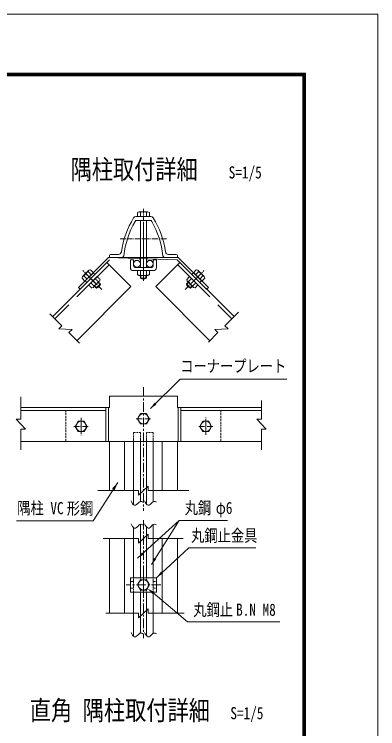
# Model space of a CAD drawing. Units: millimetres, scale not verified, with parts at other scales. Extents: x -4455 to 4455, y -3150 to 3150.
# Drawn here: x 3015 to 4455, y 317 to 3150 of the extents above; entities that cross this region are included whole.
import ezdxf
from ezdxf.enums import TextEntityAlignment as Align

# ---------------------------------------------------------------- set-up
doc = ezdxf.new("R2010")
doc.units = ezdxf.units.MM
doc.header["$LTSCALE"] = 30
for name, pattern in [('DASHED', [7.5, 6, -1.5]), ('USER1', [2, 1.25, -0.25, 0.25, -0.25]), ('USER2', [1.125, 0.75, -0.125, 0.125, -0.125]), ('USER3', [0.1875, 0.125, -0.0625]), ('USER5', [0.375, 0.25, -0.125])]:
    doc.linetypes.add(name, pattern=pattern)
for name, color, linetype, lineweight in [('0-0_D-STR-TXT', 3, 'Continuous', 13), ('0-2_D-STR-DIM', 4, 'Continuous', 13), ('0-3_D-BMK', 2, 'USER2', 13), ('0-4_D-STR1', 1, 'Continuous', 18), ('0-5_D-STR3', 3, 'Continuous', 13), ('0-B_7詳細', 3, 'Continuous', 18), ('1-0_D-TTL', 7, 'Continuous', 9)]:
    doc.layers.add(name, color=color, linetype=linetype, lineweight=lineweight)
doc.layers.add('0-8_D-TTL-TXT', color=7, linetype='Continuous')
doc.styles.add('ＭＳ ゴシック', font='')
doc.styles.get('ＭＳ ゴシック').set_extended_font_data('MS Gothic')

msp = doc.modelspace()

# ---------------------------------------------------------------- linework, layer by layer
at = {"layer": '0-0_D-STR-TXT'}
msp.add_lwpolyline([(3023.94, 1141.67), (3327.68, 1141.67), (3424.49, 1292.86)], dxfattribs=at)
msp.add_solid([(3425.73, 1294.8), (3412.17, 1262.51), (3402.08, 1268.98)], dxfattribs=at)
at = {"layer": '0-2_D-STR-DIM'}
for p, q in [((3040.66, 1544.16), (3040.66, 1633.66)), ((3994.51, 1544.16), (3994.51, 1619.19)), ((3022.66, 1544.16), (3058.66, 1505.39)), ((3040.66, 1544.16), (3022.66, 1544.16)), ((3976.51, 1544.16), (4012.51, 1505.39)), ((3994.51, 1544.16), (3976.51, 1544.16)), ((3040.66, 1505.39), (3040.66, 1422.86)), ((3040.66, 1505.39), (3058.66, 1505.39)), ((3994.51, 1505.39), (3994.51, 1422.86)), ((3994.51, 1505.39), (4012.51, 1505.39)), ((3507.02, 1243.61), (3545.79, 1279.61)), ((3545.79, 1261.61), (3545.79, 1279.61)), ((3507.02, 1261.61), (3346.32, 1261.61)), ((3507.02, 1261.61), (3507.02, 1243.61)), ((3507.02, 1053.16), (3545.79, 1089.16)), ((3545.79, 1071.16), (3545.79, 1089.16)), ((3507.02, 1071.16), (3367.02, 1071.16)), ((3507.02, 1071.16), (3507.02, 1053.16)), ((3545.79, 1071.16), (3684.57, 1071.16)), ((3507.02, 775.03), (3377.39, 775.03)), ((3545.79, 775.03), (3545.79, 793.03)), ((3545.79, 775.03), (3687.78, 775.03))]:
    msp.add_line(p, q, dxfattribs=at)
for points in [[(3477.86, 1220.69), (3480.13, 1215.56), (3483.81, 1209.54), (3487.6, 1205.56), (3491.51, 1203.63), (3495.53, 1203.75), (3499.67, 1205.91), (3503.92, 1210.11), (3508.15, 1214.55), (3512.22, 1217.38), (3516.14, 1218.63), (3519.89, 1218.28), (3523.49, 1216.34), (3523.86, 1215.95)], [(3531.41, 1220.69), (3533.67, 1215.56), (3537.35, 1209.54), (3541.15, 1205.56), (3545.05, 1203.63), (3549.08, 1203.75), (3553.21, 1205.91), (3557.47, 1210.11), (3561.7, 1214.55), (3565.77, 1217.38), (3569.68, 1218.63), (3573.44, 1218.28), (3577.04, 1216.34), (3577.41, 1215.95)], [(3477.86, 1129.9), (3480.13, 1124.77), (3483.81, 1118.74), (3487.6, 1114.77), (3491.51, 1112.84), (3495.53, 1112.95), (3499.67, 1115.11), (3503.92, 1119.32), (3508.15, 1123.75), (3512.22, 1126.59), (3516.14, 1127.83), (3519.89, 1127.48), (3523.49, 1125.54), (3523.86, 1125.16)], [(3531.41, 1129.9), (3533.67, 1124.77), (3537.35, 1118.74), (3541.15, 1114.77), (3545.05, 1112.84), (3549.08, 1112.95), (3553.21, 1115.11), (3557.47, 1119.32), (3561.7, 1123.75), (3565.77, 1126.59), (3569.68, 1127.83), (3573.44, 1127.48), (3577.04, 1125.54), (3577.41, 1125.16)], [(3507.02, 775.03), (3507.02, 757.03), (3545.79, 793.03)], [(3477.86, 698.65), (3480.13, 693.52), (3483.81, 687.49), (3487.6, 683.52), (3491.51, 681.58), (3495.53, 681.7), (3499.67, 683.86), (3503.92, 688.07), (3508.15, 692.5), (3512.22, 695.34), (3516.14, 696.58), (3519.89, 696.23), (3523.49, 694.29), (3523.86, 693.91)], [(3531.41, 698.65), (3533.67, 693.52), (3537.35, 687.49), (3541.15, 683.52), (3545.05, 681.58), (3549.08, 681.7), (3553.21, 683.86), (3557.47, 688.07), (3561.7, 692.5), (3565.77, 695.34), (3569.68, 696.58), (3573.44, 696.23), (3577.04, 694.29), (3577.41, 693.91)]]:
    msp.add_lwpolyline(points, dxfattribs=at)
at = {"layer": '0-3_D-BMK'}
for p, q in [((3526.4, 2093.53), (3526.4, 2378.82)), ((3617.79, 2260.38), (3434.64, 2260.38)), ((3361.45, 2058.82), (3286.46, 2133.8)), ((3691.36, 2058.82), (3766.34, 2133.8)), ((3279.43, 1550.41), (3279.43, 1481.02)), ((3279.43, 1540.18), (3279.43, 1492.35)), ((3497.84, 1546.27), (3554.97, 1546.27)), ((3773.38, 1482.03), (3773.38, 1551.42)), ((3773.38, 1492.26), (3773.38, 1540.09)), ((3250.87, 1516.22), (3307.99, 1516.22)), ((3801.94, 1516.22), (3744.82, 1516.22))]:
    msp.add_line(p, q, dxfattribs=at)
at = {"layer": '0-3_D-BMK', "linetype": 'USER1'}
for p, q in [((3526.4, 1671.44), (3526.4, 1181.37)), ((3526.4, 1144.33), (3526.4, 849.05))]:
    msp.add_line(p, q, dxfattribs=at)
at = {"layer": '0-4_D-STR1'}
for p, q in [((3526.4, 2347.98), (3496.4, 2347.98)), ((3526.4, 2332.98), (3499.78, 2332.98)), ((3526.4, 2347.98), (3556.4, 2347.98)), ((3391.4, 2185.98), (3391.4, 2193.48)), ((3441.61, 2185.98), (3391.4, 2185.98)), ((3427.06, 2197.98), (3395.9, 2197.98)), ((3611.2, 2185.98), (3661.4, 2185.98)), ((3625.75, 2197.98), (3656.9, 2197.98)), ((3661.4, 2185.98), (3661.4, 2193.48)), ((3477.23, 2070.31), (3381.77, 2165.77)), ((3575.58, 2070.31), (3671.03, 2165.77)), ((3660.43, 2176.38), (3885.55, 1951.26)), ((3477.23, 2070.31), (3262.72, 1855.8)), ((3575.58, 2070.31), (3790.09, 1855.8)), ((3391.4, 1591.27), (3040.66, 1591.27)), ((3661.4, 1591.27), (3994.51, 1591.27)), ((3377.8, 1579.27), (3040.66, 1579.27)), ((3675.01, 1579.27), (3992.26, 1579.27)), ((3454.32, 1456.27), (3040.66, 1456.27)), ((3391.4, 1456.27), (3391.4, 1261.61)), ((3451.4, 1456.27), (3451.4, 1261.61)), ((3600.74, 1456.27), (3994.51, 1456.27)), ((3601.4, 1456.27), (3601.4, 1261.61)), ((3661.4, 1456.27), (3661.4, 1261.61)), ((3391.4, 1071.16), (3391.4, 775.03)), ((3451.4, 1071.16), (3451.4, 775.03)), ((3601.4, 1071.16), (3601.4, 775.03)), ((3661.4, 1071.16), (3661.4, 775.03))]:
    msp.add_line(p, q, dxfattribs=at)
at = {"layer": '0-4_D-STR1', "linetype": 'DASHED'}
for p, q in [((3390.26, 2157.29), (3175.75, 1942.78)), ((3662.55, 2157.29), (3877.06, 1942.78))]:
    msp.add_line(p, q, dxfattribs=at)
at = {"layer": '0-4_D-STR1'}
for centre, radius, start, end in [((3795.13, 2156.04), 360, 148.65793, 171.65211), ((3795.13, 2156.04), 348, 150.15745, 173.95476), ((3496.4, 2337.48), 10.5, 90, 146.38009), ((3499.78, 2325.48), 7.5, 90, 150.15745), ((3553.03, 2325.48), 7.5, 29.84255, 90), ((3556.4, 2337.48), 10.5, 33.61991, 90), ((3257.68, 2156.04), 348, 6.04524, 29.84255), ((3257.68, 2156.04), 360, 8.34789, 31.34207), ((3395.9, 2193.48), 4.5, 90, 180), ((3427.06, 2209.98), 12, 270, 351.98548), ((3441.61, 2193.48), 7.5, 270, 353.95476), ((3611.2, 2193.48), 7.5, 186.04524, 270), ((3625.75, 2209.98), 12, 188.01452, 270), ((3656.9, 2193.48), 4.5, 0, 90)]:
    msp.add_arc(centre, radius, start, end, dxfattribs=at)
at = {"layer": '0-5_D-STR3'}
for p, q in [((3508.76, 2367.18), (3502.88, 2363.79)), ((3502.88, 2363.79), (3502.88, 2347.98)), ((3508.76, 2367.18), (3544.04, 2367.18)), ((3514.4, 2363.79), (3514.4, 2347.98)), ((3538.4, 2363.79), (3538.4, 2347.98)), ((3544.04, 2367.18), (3549.92, 2363.79)), ((3549.92, 2363.79), (3549.92, 2347.98)), ((3502.88, 2347.98), (3549.92, 2347.98)), ((3526.4, 2347.98), (3503.91, 2347.98)), ((3514.4, 2332.98), (3514.4, 2146.38)), ((3538.4, 2332.98), (3538.4, 2146.38)), ((3388.4, 2185.98), (3268.92, 2066.5)), ((3664.4, 2185.98), (3388.4, 2185.98)), ((3660.43, 2176.38), (3388.4, 2185.98)), ((3664.4, 2185.98), (3783.89, 2066.5)), ((3392.38, 2176.38), (3167.26, 1951.26)), ((3392.38, 2176.38), (3275.71, 2059.71)), ((3487.4, 2176.38), (3474.8, 2176.38)), ((3474.8, 2176.38), (3474.8, 2145.78)), ((3487.4, 2176.38), (3487.4, 2152.38)), ((3565.4, 2176.38), (3565.4, 2152.38)), ((3578, 2176.38), (3565.4, 2176.38)), ((3578, 2176.38), (3578, 2145.78)), ((3660.43, 2176.38), (3777.1, 2059.71)), ((3310.24, 2134.97), (3285.3, 2110.03)), ((3327.98, 2125.55), (3294.72, 2092.29)), ((3308.66, 2128.58), (3319.83, 2117.41)), ((3310.24, 2134.97), (3316.8, 2136.73)), ((3316.8, 2136.73), (3327.98, 2125.55)), ((3566, 2133.78), (3486.8, 2133.78)), ((3559.4, 2146.38), (3493.4, 2146.38)), ((3549.92, 2133.78), (3502.88, 2133.78)), ((3502.88, 2117.91), (3502.88, 2133.78)), ((3514.4, 2116.64), (3514.4, 2133.78)), ((3538.4, 2116.64), (3538.4, 2133.78)), ((3736.01, 2136.73), (3724.83, 2125.55)), ((3724.83, 2125.55), (3758.09, 2092.29)), ((3744.15, 2128.58), (3732.98, 2117.41)), ((3742.57, 2134.97), (3736.01, 2136.73)), ((3742.57, 2134.97), (3767.51, 2110.03)), ((3285.3, 2110.03), (3283.54, 2103.47)), ((3283.54, 2103.47), (3294.72, 2092.29)), ((3291.69, 2111.61), (3302.86, 2100.44)), ((3508.64, 2114.58), (3502.88, 2117.91)), ((3544.16, 2114.58), (3508.64, 2114.58)), ((3514.4, 2114.58), (3514.4, 2103.92)), ((3538.4, 2103.92), (3514.4, 2103.92)), ((3538.4, 2114.58), (3538.4, 2103.92)), ((3698.33, 2099.06), (3709.56, 2110.28)), ((3700.05, 2092.63), (3698.33, 2099.06)), ((3705.58, 2090.01), (3717.7, 2102.13)), ((3742.82, 2077.02), (3709.56, 2110.28)), ((3761.12, 2111.61), (3749.95, 2100.44)), ((3769.27, 2103.47), (3758.09, 2092.29)), ((3767.51, 2110.03), (3769.27, 2103.47)), ((3704.13, 2088.56), (3696.59, 2081.02)), ((3713.56, 2064.05), (3696.59, 2081.02)), ((3725.17, 2067.51), (3700.05, 2092.63)), ((3721.1, 2071.59), (3713.56, 2064.05)), ((3722.55, 2073.04), (3734.67, 2085.16))]:
    msp.add_line(p, q, dxfattribs=at)
at = {"layer": '0-5_D-STR3', "color": 1, "linetype": 'USER1'}
for p, q in [((3335.86, 2084.41), (3294.69, 2125.58)), ((3716.95, 2084.41), (3758.12, 2125.58)), ((3716.95, 2084.41), (3758.12, 2125.58))]:
    msp.add_line(p, q, dxfattribs=at)
at = {"layer": '0-5_D-STR3', "color": 1, "linetype": 'USER3'}
for p, q in [((3309.99, 2077.02), (3343.25, 2110.28)), ((3347.23, 2090.01), (3335.11, 2102.13)), ((3321.21, 2065.79), (3309.99, 2077.02)), ((3330.26, 2073.04), (3318.13, 2085.16)), ((3327.64, 2067.51), (3352.75, 2092.63)), ((3331.71, 2071.59), (3339.25, 2064.05)), ((3333.41, 2073.28), (3341.8, 2064.89)), ((3339.25, 2064.05), (3356.22, 2081.02)), ((3346.98, 2086.86), (3355.38, 2078.47)), ((3348.68, 2088.56), (3356.22, 2081.02)), ((3327.64, 2067.51), (3321.21, 2065.79))]:
    msp.add_line(p, q, dxfattribs=at)
at = {"layer": '0-5_D-STR3', "color": 1, "linetype": 'USER5'}
for p, q in [((3334.04, 2118.04), (3327.26, 2124.83)), ((3718.76, 2118.04), (3725.55, 2124.83)), ((3718.76, 2118.04), (3725.55, 2124.83)), ((3302.22, 2086.22), (3295.44, 2093.01)), ((3750.58, 2086.22), (3757.37, 2093.01)), ((3750.58, 2086.22), (3757.37, 2093.01))]:
    msp.add_line(p, q, dxfattribs=at)
at = {"layer": '0-5_D-STR3', "color": 1}
for p, q in [((3516.8, 2114.58), (3516.8, 2102.71)), ((3536, 2114.58), (3536, 2102.71)), ((3705.82, 2086.86), (3697.43, 2078.47)), ((3719.4, 2073.28), (3711.01, 2064.89))]:
    msp.add_line(p, q, dxfattribs=at)
at = {"layer": '0-5_D-STR3'}
for points in [[(3544.16, 2114.58), (3549.92, 2117.91), (3549.92, 2133.78)], [(3725.17, 2067.51), (3731.6, 2065.79), (3742.82, 2077.02)]]:
    msp.add_lwpolyline(points, dxfattribs=at)
at = {"layer": '0-5_D-STR3', "color": 1, "linetype": 'USER3'}
msp.add_lwpolyline([(3352.75, 2092.63), (3354.48, 2099.06), (3343.25, 2110.28)], dxfattribs=at)
at = {"layer": '0-5_D-STR3'}
for centre, radius, start, end in [((3509.07, 2361.3), 5.88, 24.94299, 92.968), ((3526.4, 2344.27), 22.91, 58.40741, 121.59259), ((3543.74, 2361.3), 5.88, 87.032, 155.05701), ((3313.97, 2106.3), 22.91, 103.40741, 166.59259), ((3314.18, 2130.6), 5.88, 132.032, 200.05701), ((3486.8, 2145.78), 12, 180, 270), ((3559.4, 2152.38), 6, 270, 0), ((3566, 2145.78), 12, 270, 0), ((3738.63, 2130.6), 5.88, 339.94299, 47.968), ((3738.84, 2106.3), 22.91, 13.40741, 76.59259), ((3289.67, 2106.09), 5.88, 69.94299, 137.968), ((3508.64, 2123.67), 9.09, 270, 309.3382), ((3526.4, 2150.58), 36, 250.52878, 289.47122), ((3526.4, 2124.71), 24, 240, 300), ((3544.16, 2123.67), 9.09, 230.6618, 270), ((3763.14, 2106.09), 5.88, 42.032, 110.05701), ((3719.77, 2087.23), 24, 195, 255), ((3706.48, 2099.06), 9.09, 225, 264.3382), ((3738.07, 2105.53), 36, 205.52878, 244.47122), ((3731.6, 2073.94), 9.09, 185.6618, 225)]:
    msp.add_arc(centre, radius, start, end, dxfattribs=at)
at = {"layer": '0-5_D-STR3', "color": 1, "linetype": 'USER3'}
for centre, radius, start, end in [((3321.21, 2073.94), 9.09, 315, 354.3382), ((3314.74, 2105.53), 36, 295.52878, 334.47122), ((3333.04, 2087.23), 24, 285, 345), ((3346.33, 2099.06), 9.09, 275.6618, 315)]:
    msp.add_arc(centre, radius, start, end, dxfattribs=at)
at = {"layer": '0-B_7詳細', "color": 7, "lineweight": 9}
for p, q in [((3526.4, 2332.98), (3553.03, 2332.98)), ((3275.71, 2059.71), (3268.92, 2066.5)), ((3777.1, 2059.71), (3783.89, 2066.5)), ((3391.4, 1636.27), (3661.4, 1636.27)), ((3391.4, 1636.27), (3391.4, 1591.27)), ((3661.4, 1636.27), (3661.4, 1591.27)), ((3377.8, 1591.27), (3377.8, 1456.27)), ((3388.4, 1591.27), (3388.4, 1456.27)), ((3664.4, 1591.27), (3664.4, 1456.27)), ((3675.01, 1591.27), (3675.01, 1456.27)), ((3391.4, 1456.27), (3661.4, 1456.27)), ((3487.45, 1471.27), (3487.45, 1205.71)), ((3514.45, 1471.27), (3514.45, 1218.09)), ((3538.35, 1471.27), (3538.35, 1208.49)), ((3565.35, 1471.27), (3565.35, 1217.09)), ((3487.45, 915.98), (3487.45, 1114.92)), ((3514.45, 915.98), (3514.45, 1127.3)), ((3538.35, 915.98), (3538.35, 1117.69)), ((3565.35, 915.98), (3565.35, 1126.3)), ((3474.8, 915.98), (3474.8, 858.98)), ((3578, 915.98), (3474.8, 915.98)), ((3578, 915.98), (3578, 858.98)), ((3578, 858.98), (3474.8, 858.98)), ((3487.45, 858.98), (3487.45, 683.67)), ((3514.45, 858.98), (3514.45, 696.05)), ((3538.35, 858.98), (3538.35, 686.44)), ((3565.35, 858.98), (3565.35, 695.05))]:
    msp.add_line(p, q, dxfattribs=at)
at = {"layer": '0-B_7詳細', "color": 1, "linetype": 'USER1'}
for p, q in [((3526.4, 2324), (3526.4, 2165.42)), ((3526.4, 2308.78), (3526.4, 2177.16)), ((3526.4, 2261.8), (3526.4, 2114.48)), ((3526.4, 2246.71), (3526.4, 2114.48)), ((3526.4, 2157.65), (3526.4, 2123.27)), ((3526.4, 933.89), (3526.4, 676.51)), ((3595.95, 887.48), (3458.6, 887.48))]:
    msp.add_line(p, q, dxfattribs=at)
at = {"layer": '0-B_7詳細', "color": 1, "linetype": 'USER5'}
for p, q in [((3512.9, 2185.98), (3512.9, 2176.38)), ((3539.9, 2185.98), (3539.9, 2176.38))]:
    msp.add_line(p, q, dxfattribs=at)
at = {"layer": '0-B_7詳細', "color": 4}
for p, q in [((3203.31, 1915.21), (3155.45, 1963.07)), ((3849.5, 1915.21), (3902.93, 1968.64)), ((3203.31, 1915.21), (3190.59, 1902.48)), ((3190.59, 1902.48), (3243.46, 1900.52)), ((3230.73, 1887.79), (3243.46, 1900.52)), ((3862.22, 1902.48), (3809.35, 1900.52)), ((3822.08, 1887.79), (3809.35, 1900.52)), ((3849.5, 1915.21), (3862.22, 1902.48)), ((3230.73, 1887.79), (3272.58, 1845.95)), ((3822.08, 1887.79), (3783.93, 1849.64)), ((3545.79, 1261.61), (3706.56, 1261.61)), ((3667.51, 1142.59), (3558, 967.87))]:
    msp.add_line(p, q, dxfattribs=at)
at = {"layer": '0-B_7詳細', "linetype": 'USER5'}
for p, q in [((3219.43, 1579.27), (3219.43, 1456.27)), ((3833.38, 1579.27), (3833.38, 1456.27)), ((3487.45, 1491.61), (3487.45, 1471.27)), ((3487.45, 1491.61), (3514.45, 1491.61)), ((3514.45, 1491.61), (3514.45, 1471.27)), ((3538.35, 1491.61), (3538.35, 1471.27)), ((3565.35, 1491.61), (3538.35, 1491.61)), ((3565.35, 1491.61), (3565.35, 1471.27))]:
    msp.add_line(p, q, dxfattribs=at)
at = {"layer": '0-B_7詳細', "color": 1, "linetype": 'USER3'}
for p, q in [((3487.4, 915.98), (3487.4, 858.98)), ((3514.45, 915.98), (3514.45, 907.52)), ((3538.35, 915.98), (3538.35, 907.52)), ((3565.4, 915.98), (3565.4, 858.98)), ((3487.4, 900.23), (3474.8, 900.23)), ((3565.4, 900.23), (3578, 900.23)), ((3487.4, 874.73), (3474.8, 874.73)), ((3514.45, 867.44), (3514.45, 858.98)), ((3538.35, 867.44), (3538.35, 858.98)), ((3565.4, 874.73), (3578, 874.73))]:
    msp.add_line(p, q, dxfattribs=at)
at = {"layer": '0-B_7詳細', "color": 1}
for p, q in [((3565.77, 855.34), (3701.38, 740.39)), ((3701.38, 740.39), (4066.78, 740.39))]:
    msp.add_line(p, q, dxfattribs=at)
at = {"layer": '0-B_7詳細', "color": 4}
for points in [[(4094.94, 1703.69), (3672.33, 1703.69), (3554.17, 1586.49)], [(3860.27, 1142.59), (3667.51, 1142.59), (3503.63, 993.19)]]:
    msp.add_lwpolyline(points, dxfattribs=at)
at = {"layer": '0-B_7詳細'}
for points in [[(3549.92, 1546.27), (3538.16, 1566.64), (3514.64, 1566.64), (3502.88, 1546.27), (3514.64, 1525.9), (3538.16, 1525.9)], [(3302.95, 1516.22), (3291.19, 1536.59), (3267.67, 1536.59), (3255.91, 1516.22), (3267.67, 1495.85), (3291.19, 1495.85)], [(3749.86, 1516.22), (3761.62, 1495.85), (3785.14, 1495.85), (3796.9, 1516.22), (3785.14, 1536.59), (3761.62, 1536.59)], [(3549.92, 887.48), (3538.16, 907.85), (3514.64, 907.85), (3502.88, 887.48), (3514.64, 867.11), (3538.16, 867.11)]]:
    msp.add_lwpolyline(points, close=True, dxfattribs=at)
at = {"layer": '0-B_7詳細', "color": 1}
msp.add_lwpolyline([(3972.05, 1034), (3706, 1034), (3579.47, 917.34)], dxfattribs=at)
at = {"layer": '0-B_7詳細'}
for centre, radius in [((3500.95, 2161.01), 13.5), ((3551.85, 2161.01), 13.5), ((3526.4, 1546.27), 20.4), ((3279.43, 1516.22), 20.4), ((3773.38, 1516.22), 20.4), ((3526.4, 887.48), 20.4)]:
    msp.add_circle(centre, radius, dxfattribs=at)
msp.add_arc((3493.4, 2152.38), 6, 180, 270, dxfattribs=at)
at = {"layer": '0-B_7詳細', "color": 4}
for points in [[(3552.75, 1585.08), (3570.38, 1609.91), (3577.72, 1602.51)], [(3502.15, 991.84), (3520.81, 1015.9), (3527.83, 1008.2)], [(3556.94, 966.18), (3568.46, 994.36), (3577.29, 988.83)]]:
    msp.add_solid(points, dxfattribs=at)
at = {"layer": '0-B_7詳細', "color": 1}
for points in [[(3578, 915.98), (3596.53, 940.15), (3603.59, 932.49)], [(3562.78, 851.33), (3541.72, 873.28), (3568.76, 859.34)]]:
    msp.add_solid(points, dxfattribs=at)
at = {"layer": '1-0_D-TTL', "color": 2, "lineweight": 18}
msp.add_lwpolyline([(-4454.55, 3150.43), (4455.14, 3150.43), (4455.14, -3150), (-4454.55, -3150)], close=True, dxfattribs=at)
at = {"layer": '1-0_D-TTL'}
for points in [[(-4168.17, 2917.08), (4168.76, 2917.08), (4168.76, -2916.65), (-4168.17, -2916.65)], [(-4165.52, 2914.43), (4166.11, 2914.43), (4166.11, -2914), (-4165.52, -2914)], [(-4162.87, 2911.78), (4163.46, 2911.78), (4163.46, -2911.34), (-4162.87, -2911.34)], [(-4160.21, 2909.13), (4160.81, 2909.13), (4160.81, -2908.69), (-4160.21, -2908.69)], [(-4157.56, 2906.48), (4158.15, 2906.48), (4158.15, -2906.04), (-4157.56, -2906.04)]]:
    msp.add_lwpolyline(points, close=True, dxfattribs=at)

# ---------------------------------------------------------------- texts
at = {"layer": '0-0_D-STR-TXT', "style": 'ＭＳ ゴシック', "width": 0.8}
for s, p in [('コーナープレート', (3672.38, 1716.81)), ('隅柱 VC ', (3026.3, 1153.41)), ('形鋼', (3222.54, 1152.26)), ('丸鋼', (3690.09, 1154.47)), ('φ6', (3813.29, 1154.47)), ('丸鋼止金具', (3715.41, 1044.47)), ('丸鋼止', (3724.21, 750.46)), ('B.N M8', (3893.92, 750.46))]:
    msp.add_text(s, height=48.17, dxfattribs=at).set_placement(p, align=Align.BOTTOM_LEFT)
at = {"layer": '0-8_D-TTL-TXT', "style": 'ＭＳ ゴシック', "width": 0.8}
for s, p in [('隅柱取付詳細', (3237.65, 2473.53)), ('直角 隅柱取付詳細', (3076.05, 328.14))]:
    msp.add_text(s, height=76.98, dxfattribs=at).set_placement(p, align=Align.BOTTOM_LEFT)
at = {"layer": '0-8_D-TTL-TXT', "color": 3, "style": 'ＭＳ ゴシック', "width": 0.8}
for p in [(3864.42, 2484.73), (3871.09, 340.28)]:
    msp.add_text('S=1/5', height=48.17, dxfattribs=at).set_placement(p, align=Align.BOTTOM_LEFT)

doc.saveas('drawing.dxf')
